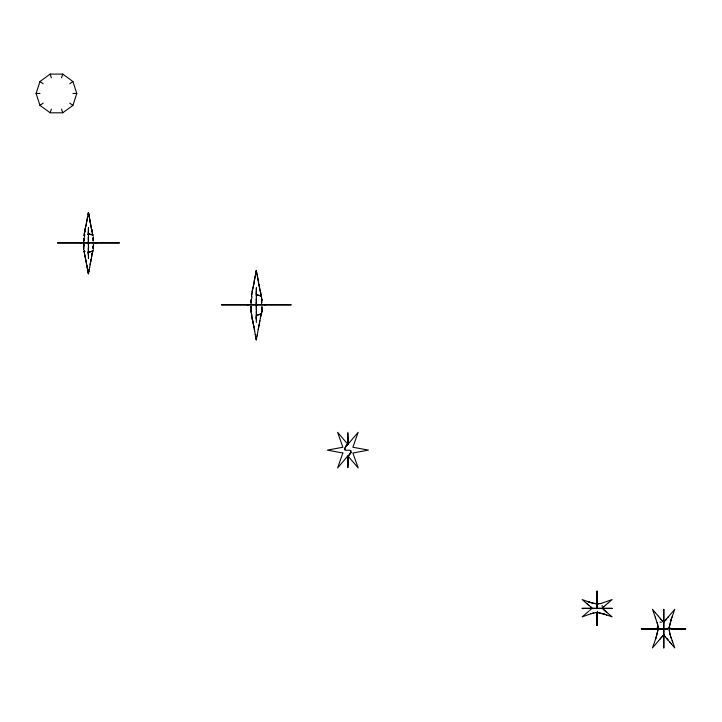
<?xml version="1.0" encoding="UTF-8"?>
<svg xmlns="http://www.w3.org/2000/svg" width="722" height="722" viewBox="0 0 722 722"><rect width="100%" height="100%" fill="white"/><g stroke="black" fill="none" stroke-linecap="round" stroke-linejoin="round"><path stroke-width="1.08" d="M88.445 255.723L88.445 256.084M88.445 254.974L88.346 252.402L93.219 250.85L88.346 252.402L88.445 255.489M88.445 251.915L88.436 247.411L88.427 248.44M88.355 240.02L88.445 236.798M88.445 236.428L88.445 236.13M88.445 235.643L88.445 234.867M88.445 233.531L88.445 231.058L88.445 233.766L91.008 234.587L88.95 234.072M88.445 230.508L88.445 229.849M88.445 257.673L88.445 256.996M88.436 254.541L88.427 254.379A25.577 8.474 -9.4 0 1 88.454 254.135L88.445 252.79M88.445 251.581L88.463 253.828M88.436 250.913L88.445 250.128M88.445 247.294L88.436 247.023M88.481 238.964L88.445 239.505L88.436 237.033M88.445 234.984L88.445 234.442L88.445 236.608M87.894 234.262L88.472 234.099L88.445 232.989M88.445 232.628L88.445 231.401M88.445 229.37L88.445 231.464M251.13 306.597L251.039 312.509M256.328 315.983L256.328 318.628L256.328 317.617M256.337 318.131L256.328 314.693M256.328 314.891L256.328 313.402M256.337 312.518L256.328 311.263M256.328 294.919L256.328 293.692M256.328 287.988L256.265 294.423A2.771 1.056 -8.5 0 0 256.319 294.567L258.277 295.289M256.328 288.277L256.328 287.717M347.887 467.748L347.887 460.338M347.887 467.179L347.887 466.069M347.887 465.6L348.194 455.988A2.626 1.652 -19.6 0 0 347.977 456.169L347.887 458.578L347.905 458.019A7.067 5.198 20.9 0 0 347.869 457.775L347.887 458.506L347.878 457.54M347.905 441.431L347.887 437.324M347.878 440.33L347.887 439.274L347.878 440.402M347.887 435.583L347.887 437.911M347.887 434.761L347.887 433.714M347.887 462.477L347.887 461.529M592.293 608.502L590.948 607.076L591.318 607.382M596.986 624.44L597.013 625.514L596.986 622.03M597.049 618.573L597.049 618.24M597.022 595.524L596.986 592.834M597.031 592.627L597.022 592.473M597.013 616.326L597.004 616.787L596.904 614.043M83.752 241.292L83.86 238.422L83.752 241.31L83.752 240.39M88.355 241.807L88.445 239.632M251.048 303.078L251.184 299.883M256.319 299.332L256.328 295.731M347.887 463.912L347.887 460.455M347.851 457.667L347.887 461.683M347.887 458.669L347.887 461.024L347.869 458.335M597.013 625.387L597.022 624.927M597.058 621.597L597.022 620.983L597.058 622.364M597.013 616.119L597.013 615.559M597.013 616.525L596.968 617.445L597.013 616.426M88.445 249.586L88.445 251.825M256.337 291.562L256.265 293.863M347.147 444.951L347.977 444.111L347.887 441.115M347.887 461.728L347.887 461.259M596.986 591.832L597.004 590.912L597.022 592.347M596.968 606.823L596.904 605.46M597.058 598.592L597.41 603.944L599.413 603.7M597.076 597.978L596.986 593.042M83.815 244.451L83.716 249.18M256.328 313.538L256.337 312.175M348.32 455.79C346.524 458.984 349.222 454.517 350.36 453.434M597.013 607.229L597.022 606.011M256.337 318.537L256.328 319.693M256.328 309.594L256.355 308.511M256.328 298.583L256.337 300.695M347.878 459.508L347.887 459.075M596.986 623.745C596.986 625.225 597.022 621.615 596.986 623.519M347.869 442.342L347.914 441.169A10.478 9.657 -30.9 0 1 347.914 441.837L347.814 442.685L347.833 441.909M597.067 600.542L597.058 598.493M88.481 239.027L88.427 240.534M251.066 302.049L251.057 303.032L251.103 300.93L251.066 303.014L251.103 300.957L251.057 301.958M596.959 594.035L596.95 594.702M251.112 307.012L251.103 307.509L251.121 307.03M93.418 244.514L93.309 248.946M597.013 623.411L596.977 624.052M88.472 234.099L88.427 232.52M88.445 246.753L88.472 245.85A10.595 6.697 -18.7 0 0 88.409 245.552L88.382 245.002M256.328 309.287L256.328 311.363M596.995 623.312L597.067 621.85M597.058 606.39L597.049 605.812L596.959 606.895L597.076 605.388L597.085 606.471M256.364 308.402L256.364 308.168A11.958 7.563 -18.1 0 0 256.31 307.834L256.256 307.112M596.95 594.188L596.959 593.935M597.013 595.677L597.076 598.087M597.013 606.092L597.04 605.108M347.842 457.261L347.887 456.439M597.013 615.297L597.031 614.783M93.192 247.872L93.436 245.002M256.328 300.424L256.238 303.619M347.86 441.999L347.887 441.53L347.95 444.21M597.013 620.162L596.977 621.01L597.049 619.241L597.031 619.909M597.076 605.388L596.95 606.931M597.058 622.31L597.004 622.617M251.103 307.59L251.03 312.256M597.058 614.918L597.635 612.455L606.309 614.819M256.238 303.204L256.851 305.108A4.197 3.195 55.8 0 0 256.635 305.415L256.202 306.742A5.388 3.267 -28.5 0 1 256.238 306.462A3.646 2.157 -31.4 0 1 256.265 306.191M88.454 246.355L88.463 245.543M256.337 308.917L256.355 307.825M597.004 595.903L596.986 596.291M596.995 620.523L597.022 620.929M93.246 246.924L93.337 245.994L93.309 249.072M261.617 310.388L261.942 306.66L261.878 308.24M83.815 245.363L83.734 249.478M251.175 299.856L251.121 300.839L251.184 299.729M93.111 240.922L93.291 237.159M256.247 303.105L256.283 302.563M256.31 302.256L256.337 300.758M596.995 596.137L596.959 596.571M597.04 617.427L596.895 618.573L596.941 617.806M88.4 240.868L88.364 241.951M261.517 303.736L261.563 296.95M347.842 442.279L348.139 443.741M261.743 309.359L261.842 308.339M256.355 317.148C255.209 314.566 263.665 313.041 261.057 314.593M84.257 234.668L84.357 233.612M84.185 235.309L84.266 234.533M84.339 233.847L84.393 233.251M251.581 295.993L251.734 294.395M84.366 233.567L85.404 227.944M84.23 234.894L84.158 235.625L84.889 234.894M251.716 294.603L252.637 289.098M251.563 296.146L251.509 296.661M84.167 235.489L84.609 234.975M251.752 294.188L251.843 293.367M88.355 244.099L88.328 244.334A4.648 2.861 -26.3 0 0 88.31 244.55L88.328 244.307A3.168 1.877 -31.5 0 1 88.373 244.09L88.905 243.133A3.962 2.888 -21.5 0 1 88.725 242.872M84.411 233.071L84.546 231.97M256.337 317.238L256.319 317.418A28.835 9.557 -9.4 0 0 256.328 317.77M597.013 614.584L597.419 612.843M93.138 240.85L93.255 236.942M261.472 303.565L261.752 298.141M84.636 231.419L85.124 229.045M252.041 291.932L252.754 288.638M261.211 313.718L261.788 313.935L259.117 314.738M90.115 264.803L90.476 262.7M258.223 329.512L259.081 324.774M86.387 223.242L86.586 222.096M90.16 264.523L89.609 267.636M90.259 263.981L90.331 263.521M255.218 276.391L255.787 273.042M258.268 329.205L257.185 335.116M86.396 223.197L86.261 224.019M254.37 280.714L253.954 283.132M254.144 281.995L254.225 281.535M90.349 263.431L90.755 261.238M91.956 255.019L91.658 256.761M253.882 283.538L253.963 283.078M258.476 327.968L259.478 322.924M259.812 321.227L260.48 317.472M86.523 222.466L86.703 221.464M86.27 223.928L85.756 226.537L86.126 224.75M89.005 270.876L89.104 270.281M91.739 256.301L91.351 258.404M91.929 255.209L92.109 254.153M92.669 251.364L92.75 250.913M256.978 336.299L257.249 334.755M86.604 222.006L86.857 220.634M89.095 270.371L89.185 269.875M89.032 270.741L88.887 271.517M253.891 283.493L253.684 284.621M254.261 281.327L254.541 279.784M255.732 273.358L255.94 272.221M256.996 336.199L256.833 337.12M261.174 313.971L261.093 314.386M89.131 270.145L89.257 269.459M597.211 612.391L597.401 611.326M87.976 214.56L88.093 213.92M88.914 271.382L88.445 273.846M255.299 275.93L255.056 277.212M89.194 269.784L89.411 268.638M90.494 262.609L90.882 260.597M92.082 254.334L92.181 253.792M259.902 320.767L259.785 321.38M260.407 317.833L260.543 317.111M86.712 221.365L86.965 220.093M92.118 254.108L92.407 252.646M254.406 280.506L254.794 278.548M255.886 272.528L256.066 271.553M253.747 284.315L253.395 286.065M87.434 217.71L87.308 218.351M255.191 276.49L254.947 277.753M88.274 212.963L87.001 219.903M92.199 253.693L92.299 253.196M256.653 338.104L256.301 339.9L256.048 338.51M260.516 317.265L260.624 316.696M260.561 317.012L260.705 316.29M88.246 213.098L88.373 212.458M88.346 212.593L88.644 213.468M256.048 271.652L256.301 270.317L256.481 271.301M256.301 339.9L256.193 339.286M89.357 268.909L89.636 267.447M256.12 271.301L256.229 270.732M253.666 284.721L253.413 285.957M596.823 603.457L596.977 600.487M86.875 220.544L87.073 219.542M259.703 321.795L259.613 322.256M596.841 603.384L597.067 600.641M588.105 601.679L592.888 603.348L596.769 603.736M260.642 316.597L260.795 315.821M349.249 454.851C356.524 444.905 336.678 456.16 348.013 443.886M91.378 258.268L91.134 259.406M259.649 322.102L259.451 323.023M90.773 261.147L91.053 259.776M92.335 253.016L92.542 252.005M254.911 277.934L254.704 278.963M260.714 316.236L260.976 314.954M92.606 251.689L92.524 252.095M260.804 315.776L260.922 315.207M91.035 259.866L91.162 259.27M84.221 237.592L84.636 235.706M251.581 298.881L252.05 296.751M253.368 286.165L253.196 286.887M253.251 286.679L252.853 288.222M85.647 226.988L85.458 227.719M602.184 605.424L602.112 606.543M672.922 628.772L669.032 628.086L671.388 618.817M85.169 228.865L85.304 228.314M252.646 289.044L252.971 287.762M85.349 228.134L85.494 227.583M669.032 628.086L671.099 619.629M36.1 93.454L39.99 81.487L50.161 74.095L62.733 74.095L72.913 81.487L76.794 93.454L72.913 105.412L62.733 112.803L50.161 112.803L39.99 105.412L36.1 93.454L39.99 93.454M50.161 112.803L51.361 109.103M61.532 77.796L62.733 74.095M88.445 253.052L87.976 252.05M656.307 637.066L652.48 647.905L658.744 640.567M657.941 629.106L657.119 628.943L658.202 629.16L655.675 638.871A18.465 2.852 -70.4 0 0 655.441 639.331M656.361 636.894L658.076 629.133M672.047 616.976L671.731 617.861M671.559 618.348L674.763 609.305L666.641 618.808M671.334 618.98L671.505 618.501M256.301 305.929L256.851 305.108M88.418 243.855L88.68 243.368M347.733 444.445L345.739 446.431L344.917 449.319A1.498 1.444 -48.2 0 0 345.035 449.644M348.203 456.024L348.789 455.338M662.336 636.344L663.969 634.855M665.467 620.207L665.964 619.602M666.451 619.034L665.269 620.442M665.188 620.55L665.946 619.62M666.009 619.548L663.617 622.301L662.011 620.469M661.966 636.795L659.096 640.152M667.706 617.572L668.229 616.958M660.964 637.968L661.569 637.255M660.35 638.681L659.791 639.34M346.271 445.772L346.984 445.086M346.28 445.763L346.957 445.113M591.697 608.7L592.211 608.231M590.993 609.341L589.594 610.523M92.831 235.534L92.154 234.849M261.328 296.516L259.749 295.605M604.161 606.381L605.325 605.388M588.809 611.2L582.149 616.886L588.439 614.657M603.845 606.651L603.33 607.094M607.707 603.357L612.139 599.567L601.363 603.357M607.78 603.294L605.487 605.253M603.105 607.283L602.121 608.294L603.962 609.9M39.99 105.412L43.13 103.129M69.763 83.77L72.913 81.487M251.752 315.776L251.4 313.565L251.689 314.187M256.337 315.46L258.666 314.828M594.973 612.77L590.749 613.844M590.533 613.917L589.026 614.449M592.464 613.231L593.827 612.951M670.973 628.952L671.794 628.772M87.533 234.334L88.833 233.865L88.409 232.755A15.722 5.234 12.2 0 0 88.481 232.448L88.445 232.123M657.48 628.302L655.766 628.582M656.099 628.501L657.814 628.284M671.406 628.844L681.947 628.799M600.884 603.466L600.704 603.502M596.724 612.563L596.859 613.862L596.724 612.437L595.65 612.662L596.724 612.509M599.991 603.61L600.496 603.538L599.747 603.646M598.574 603.818L597.428 604.025L597.166 602.157M675.783 628.853L681.884 628.727M661.397 628.663L660.152 628.781L662.119 628.618L659.962 628.898M679.772 628.808L680.891 628.709M663.383 628.871L659.854 628.691M672.065 628.754L675.621 628.835M661.28 628.844L662.471 628.763M650.793 628.889L650.233 628.907L651.488 628.862M651.551 628.862L655.504 628.636L652.634 628.736L653.166 628.727M662.697 628.781L659.664 628.853M685.503 628.772L684.384 628.808L685.864 628.781M684.483 628.772L684.781 628.79M650.495 628.7L642.688 628.808L643.284 628.808M675.025 628.763L679.176 628.781M642.589 628.781L642.688 628.808M660.711 628.7L661.352 628.682M681.586 628.808L684.248 628.772M653.591 628.709L657.119 628.943L653.464 628.817M645.423 628.853L652.607 628.736L651.154 628.718M651.876 628.844L652.408 628.826M661.731 628.772L660.522 628.808L663.274 628.88M684.844 628.79L685.377 628.772L684.582 628.772M681.415 628.808L679.907 628.817M675.621 628.745L676.676 628.727M682.01 628.79L684.023 628.817M652.733 628.736L653.202 628.817M644.141 628.763L649.899 628.682M646.28 628.772L648.555 628.835M674.339 628.781L674.826 628.772L673.048 628.772M664.763 628.799L667.056 628.862L664.33 628.844M683.788 628.781L684.321 628.772L683.526 628.817M659.746 628.916L662.336 628.772M658.933 628.835L660.251 628.835M673.843 628.772L672.191 628.763M643.347 628.808L645.288 628.844M72.913 93.454L76.794 93.454M57.543 242.637L119.338 242.637M57.543 243.133L119.338 243.133M221.537 304.558L291.119 304.558M221.537 305.108L291.119 305.108M582.149 608.231L612.139 608.231M582.149 608.502L612.139 608.502M667.065 628.591L665.052 628.691L667.164 628.609M641.831 628.799L642.39 628.808L641.632 628.799M677.299 628.727L678.518 628.754M665.341 628.79L667.859 628.808L665.81 628.817L667.236 628.853M659.998 628.7L660.612 628.718M641.596 628.79L642.129 628.799L641.335 628.79M665.765 628.835L667.002 628.853L665.052 628.844M665.206 628.781L666.767 628.808M650.17 628.691L648.717 628.853M681.153 628.709L682.931 628.772L682.443 628.754M666.451 628.844L667.056 628.862M664.881 628.79L666.884 628.835M644.006 628.763L644.268 628.817M645.621 628.853L644.89 628.835M663.96 628.763L666.37 628.817L663.843 628.754M671.668 628.718L669.294 628.176M667.606 628.284L668.969 628.519M90.927 234.569L91.82 234.767L91.189 234.623M259.306 295.506L258.395 295.316M259.135 295.469L259.631 295.578M258.557 295.352L256.906 294.91M259.469 295.542L260.209 295.704M660.016 622.12L661.451 622.211M597.545 612.437L604.115 614.043M84.736 251.319L83.842 250.823L84.438 253.242M596.643 603.998L589.17 602.058M588.295 601.751L587.546 601.48M606.624 614.927L612.139 616.886L606.751 612.283M605.993 614.711L606.751 614.973M587.979 601.634L582.149 599.567L586.706 603.457M605.623 614.575L604.621 614.214M39.99 81.487L43.13 83.77M69.763 103.129L72.913 105.412M590.903 607.04L590.506 606.706M603.565 609.576L605.605 611.308M605.686 611.372L606.2 611.814M588.096 604.639L588.926 605.352M606.318 611.913L606.814 612.337M604.386 610.252L605.171 610.929M606.435 612.012L605.325 611.065M587.221 603.899L588.168 604.711M588.809 605.253L590.388 606.606M586.589 603.357L587.284 603.953M664.141 635.531L665.603 637.174M664.574 635.983L665.359 636.885M666.623 638.374L666.189 637.869M666.577 638.32L667.272 639.132M660.07 618.203L660.549 618.763M661.181 619.494L661.939 620.388M661.289 619.629L661.704 620.108M660.792 619.043L661.199 619.521M666.966 638.771L667.534 639.439M658.482 616.344L655.26 612.572M670.061 642.399L668.058 640.053M659.872 617.978L658.392 616.236M655.35 612.671L652.48 609.305L655.341 617.391M667.318 639.178L667.796 639.746M669.881 642.192L671.279 643.825M671.189 643.726L674.763 647.905L672.615 641.84M667.669 639.593L668.274 640.306M88.364 241.924L88.905 243.133A3.727 2.834 56.3 0 0 88.716 243.404M665.639 637.228L665.449 636.994M670.16 634.999L671.054 637.436M657.643 624.683L655.477 617.77M670.819 636.777L671.469 638.618M672.182 640.64L672.435 641.335M672.344 641.082L672.651 641.966M655.251 617.139L655.522 617.897M672.254 640.829L671.243 637.977M657.173 622.526L657.489 623.79M50.161 74.095L51.361 77.796M61.532 109.103L62.733 112.803M253.061 322.355L252.321 319.377L252.456 319.837M85.9 260.642L84.862 255.75L84.997 256.211M252.556 320.144L252.79 320.965M85.088 256.481L85.566 258.675M260.209 290.695L259.812 289.251L260.434 291.517M91.856 230.237L91.64 229.461L91.766 229.912M91.775 229.957L92.624 235.164L92.569 234.533M260.236 290.795L260.94 294.811M91.784 230.002L92.127 231.239M669.123 629.467C672.101 628.42 667.94 628.988 669.547 631.903M252.817 321.073L253.007 321.994M85.99 261.012L86.243 262.104M85.981 260.958L86.514 263.566M259.027 284.928L258.801 283.954L258.918 284.468M253.765 326.064L253.196 323.339M90.773 224.975L91.234 227.313M258.954 284.621L259.487 287.347M259.045 285.037L259.55 287.807M90.791 225.02L91.351 228.134M85.927 260.732L85.602 258.954M253.729 325.911L254.018 327.301M597.175 602.175L596.986 600.749M253.774 326.118L254.09 327.707M258.711 283.538L258.512 282.464M253.386 324.413L253.133 322.924M86.252 262.149L86.631 264.342M260.633 292.338L260.741 292.961M92.254 231.789L92.56 234.388M257.772 278.349L258.025 279.576M89.763 219.542L89.528 218.351L90.015 220.824M89.835 219.903L90.196 221.871M257.628 277.573L257.817 278.548M257.962 279.27L258.232 280.714M257.736 278.141L257.564 277.212M258.647 283.232L258.332 281.381M86.974 266.219L87.091 266.815M87.001 266.355L86.875 265.714M258.034 279.631L258.386 281.688M254.649 330.947L254.55 330.432M255.38 334.963L254.532 330.333M86.947 266.084L86.721 264.893L86.839 265.534M87.073 266.716L87.299 267.952M87.118 266.95L87.353 268.232M257.023 274.125L256.644 272.176M255.678 336.56L255.904 337.743M88.914 214.876L88.716 213.874M88.842 214.515L88.671 213.604M88.896 214.786L88.977 215.246M87.831 270.921L88.075 272.203M87.858 271.057L87.768 270.56M669.213 629.873L669.384 630.911M256.716 272.528L256.454 271.138M255.687 336.605L255.272 334.349M255.85 337.436L256.012 338.311M88.968 215.156L89.059 215.661M88.996 215.337L89.131 216.022M88.012 271.833L88.228 273.024M256.978 273.918L257.059 274.333M88.707 213.829L88.589 213.189M87.813 270.831L87.642 269.875M657.977 627.03L657.968 626.994A3.484 0.451 80.6 0 0 657.986 627.346A2.834 0.46 80.6 0 0 658.04 627.635L657.986 627.066M256.003 338.257L256.093 338.771M257.61 277.474L257.456 276.598M89.077 215.752L89.194 216.392M88.183 272.754L88.319 273.485M87.732 270.371L87.57 269.459M90.024 220.869L90.25 222.241M84.113 250.913L84.853 255.705L84.483 253.747M257.077 274.432L257.167 274.947M88.255 273.16L88.382 273.846M257.14 274.793L257.42 276.391M254.027 327.346L254.297 328.997M251.5 314.124L251.509 314.178A8.745 1.245 -0.8 0 1 251.337 314.124A8.086 1.209 -2.3 0 1 251.238 314.061M89.14 216.113L89.42 217.71M257.528 277.058L257.366 276.084M251.518 314.232L251.617 314.792M87.615 269.739L87.38 268.413M87.317 268.043L87.407 268.548M89.212 216.483L89.528 218.351L89.447 217.9M657.534 624.034L657.868 626.254M91.378 228.269L91.622 229.406L91.27 227.583M669.664 632.643L670.142 634.918L669.637 632.472M254.334 329.205L254.451 329.918L254.261 328.79M86.658 264.478L86.604 264.162M669.52 631.768L669.565 632.012M90.196 221.916L90.683 224.569L90.259 222.331M259.568 287.916L259.758 288.999L259.523 287.609M657.67 624.864L657.76 625.487M251.653 315.054L251.807 316.335M657.913 626.57L657.85 626.127M253.169 323.185L253.106 322.671M88.535 248.133L88.517 246.13M251.888 317.211L252.303 319.323L251.888 317.166M261.833 311.868L261.734 309.422L261.851 312.22M260.804 293.367L260.958 295.018M251.752 315.821L251.852 316.85M261.039 296.2L260.958 295.063M261.021 295.993L260.985 295.478M596.968 606.534L596.913 605.388M347.851 457.459L347.869 457.766M88.454 238.305C88.508 239.812 88.391 236.031 88.445 237.998M596.932 598.367L596.95 598.8M251.121 306.435L251.157 307.428L251.121 306.462M83.806 244.289L83.788 245.281L83.815 244.325M596.977 605.731L597.013 606.76L596.986 605.821M597.058 600.235L596.986 600.821M597.049 599.82L597.04 599.666M256.328 300.217L256.319 299.404M88.436 247.447L88.445 249.947L88.445 249.343M88.445 249.225L88.427 248.567M347.887 440.059L347.896 440.655M347.887 460.239L347.887 460.031A17.039 15.857 25 0 1 347.887 459.598M256.328 290.93L256.337 291.625M347.887 459.255L347.887 459.887M256.328 289.396L256.328 289.811M256.328 295.19L256.337 295.867M88.436 230.408L88.445 231.157M88.445 234.199L88.445 233.901M663.969 609.305L663.969 647.905M663.617 609.305L663.617 647.905M347.887 432.316L347.887 439.039M264.784 304.558L264.784 305.108M256.328 294.784L256.328 295.325M256.328 304.558L256.328 305.108M256.328 315.333L256.328 316.119M256.328 318.023L256.328 322.508M247.881 304.558L247.881 305.108M95.945 242.637L95.945 243.133M88.445 242.637L88.445 243.133M88.445 252.664L88.445 258.584M80.936 242.637L80.936 243.133M590.65 606.967A5.947 1.435 40.7 0 1 590.434 606.778M588.809 601.877A14.35 2.211 19.6 0 1 589.188 602.013M604.115 614.196A8.817 1.778 19.9 0 1 604.576 614.359M596.913 614.792A7.094 6.308 -68.6 0 1 596.941 614.476M84.429 251.121A7.752 1.02 1 0 0 84.627 251.175A8.231 1.011 2.1 0 0 84.772 251.247A8.574 0.975 3.1 0 0 84.961 251.319M88.192 251.969A4.314 1.94 -10.5 0 1 88.364 252.041M85.034 231.952A12.698 5.316 -79.4 0 1 85.115 231.446M91.992 231.248A6.534 2.735 73.8 0 1 92.073 231.6M92.786 234.993A6.2 1.02 -1.8 0 1 92.885 235.047M92.741 234.921A6.814 1.101 -1.2 0 1 92.867 234.993M92.804 234.858A7.419 1.182 -0.7 0 1 92.921 234.921M88.4 241.96A4.476 2.996 13.3 0 0 88.445 242.168A3.583 2.455 5.3 0 0 88.499 242.402M88.472 242.402A3.213 2.256 -4.5 0 0 88.58 242.637A3.348 2.401 -14.3 0 0 88.725 242.872M256.897 305.081A4.44 3.24 -22.1 0 1 256.653 304.819A3.736 2.671 -13.1 0 1 256.481 304.558M252.411 292.527A14.25 6.074 -79.3 0 1 252.501 291.95M260.29 291.742A7.364 3.041 73.9 0 1 260.389 292.121M261.31 296.029A6.976 1.137 -1.4 0 0 261.165 295.957A7.635 1.191 -0.3 0 0 261.003 295.885A8.384 1.236 0.8 0 0 260.813 295.812M256.716 294.847A3.962 1.57 -11.4 0 1 256.581 294.784M256.301 303.754A5.144 3.429 14.8 0 0 256.355 304.025A4.025 2.771 4.5 0 0 256.391 304.287M256.49 304.558A3.61 2.536 -4.5 0 1 256.364 304.287M663.789 634.963A2.689 1.435 -25.5 0 1 663.608 635.179M662.525 636.019A3.457 1.309 -49 0 1 662.706 635.802M661.993 636.966A7.662 1.85 -49.3 0 1 661.758 637.237M662.904 621.75A3.439 0.74 46 0 1 662.715 621.543M671.298 619.638A11.353 2.283 -70.1 0 1 671.514 619.043M672.065 628.898A9.133 8.113 21.4 0 1 671.659 628.871M671.929 628.691A4.72 4.133 -31.5 0 1 672.2 628.663M664.339 635.486A3.294 0.632 47.2 0 1 664.574 635.739M350.702 450.627A1.273 1.209 -63.7 0 1 350.838 450.916M350.847 452.252A3.763 3.709 -12.7 0 1 350.775 452.513A4.115 4.061 -11.5 0 1 350.675 452.775A4.513 4.458 -4.2 0 1 350.558 453.037M350.567 453.037A4.964 4.91 8.8 0 1 350.432 453.308M88.445 227.683L88.445 229.668L88.445 227.683M596.886 619.016L596.913 619.756L596.886 618.989M596.913 597.645C596.895 599.368 596.977 594.738 596.913 597.672M596.977 621.416L596.977 621.371M83.779 245.778L83.779 245.796M597.067 605.415L597.067 605.911L597.067 605.424M83.797 239.415L83.779 240.291L83.86 238.44L83.761 240.318L83.86 238.468L83.797 239.379M93.355 238.152L93.337 239.027L93.355 238.152M261.869 299.504L261.842 300.496L261.869 299.504M596.986 593.141L597.022 593.114M261.707 309.467L261.68 310.451L261.689 309.494M261.608 302.689L261.734 301.615L261.59 302.617M342.887 453.01L337.607 467.937L347.887 455.889L358.166 467.937L352.877 453.01L368.455 450.122L352.877 447.243L358.166 432.316L347.887 444.355L337.607 432.316L342.887 447.243L327.319 450.122L342.887 453.01M350.982 452.243L350.278 453.705L350.982 452.243M261.761 311.128L261.644 309.539L261.833 312.175L261.77 311.146M93.237 248.097L93.165 247.123L93.219 248.034"/></g></svg>
